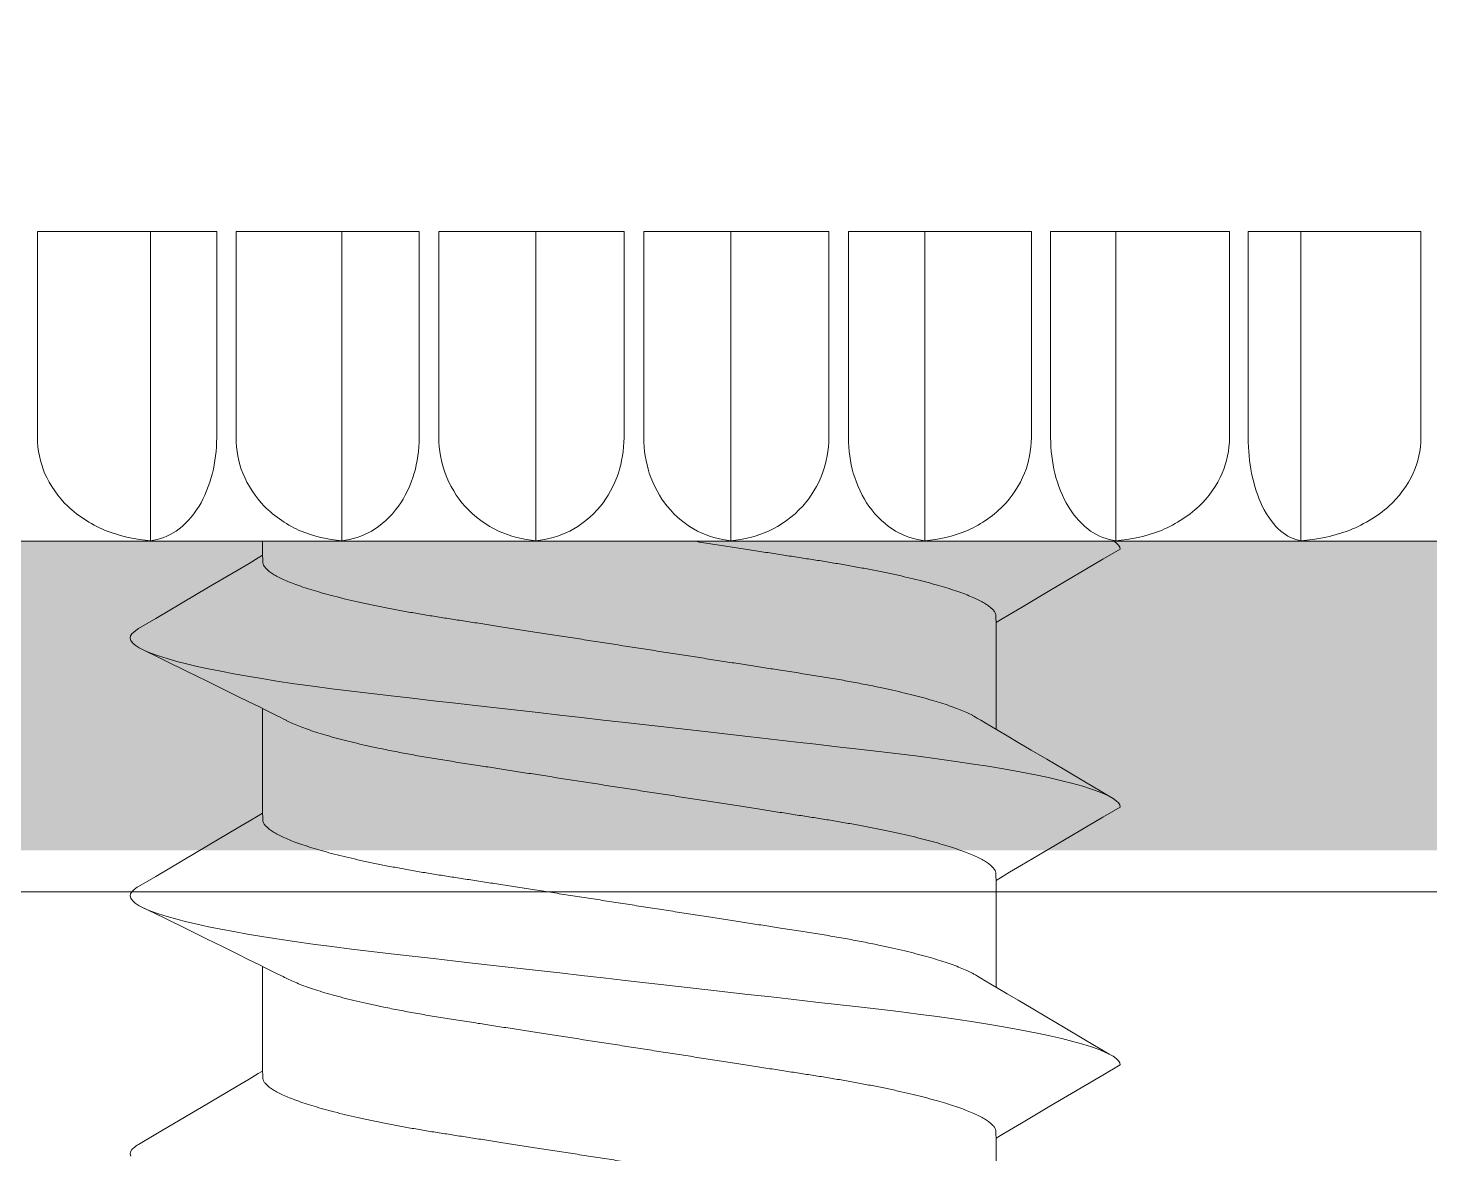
# Model space of a CAD drawing. Header units: millimetres. Extents: x 3069 to 3669, y 1489 to 1908.
# Drawn here: x 3594.97 to 3601.77, y 1535.87 to 1541.33 of the extents above; entities that cross this region are included whole.
import ezdxf

# ---------------------------------------------------------------- set-up
doc = ezdxf.new("R2010")
doc.units = ezdxf.units.MM
doc.set_wipeout_variables(frame=1)
for name, color, linetype, lineweight in [('Detalles-Accesorios', 1, 'Continuous', 13), ('Perfil-Detalles', 7, 'Continuous', 25), ('Sombreado-Muro', 30, 'Continuous', 18), ('Sombreado-Perfil dettalles', 7, 'Continuous', 0)]:
    doc.layers.add(name, color=color, linetype=linetype, lineweight=lineweight)

# ---------------------------------------------------------------- blocks, each defined once
blk = doc.blocks.new('*U41')
for p, q in [((-36.1748, 1.7982), (-36.6924, 1.7982)), ((-34.9248, 1.7982), (-35.4424, 1.7982)), ((-33.6748, 1.7982), (-34.1924, 1.7982)), ((-32.4248, 1.7982), (-32.9424, 1.7982)), ((-31.1748, 1.7982), (-31.6924, 1.7982)), ((-35.3421, -1.7579), (-35.849, -1.7579)), ((-34.0921, -1.7579), (-34.599, -1.7579)), ((-32.8421, -1.7579), (-33.349, -1.7579)), ((-31.5921, -1.7579), (-32.099, -1.7579)), ((-30.3421, -1.7579), (-30.849, -1.7579))]:
    blk.add_line(p, q)
at = {"flags": 128}
for points in [[(-36.2045, -2.3591), (-36.2084, -2.3661), (-36.2193, -2.3811), (-36.2298, -2.3917), (-36.2401, -2.398), (-36.25, -2.4001), (-36.2613, -2.3974)], [(-35.8194, 2.3999), (-35.8685, 2.3163), (-36.0197, 2.0599), (-36.1013, 1.9219), (-36.1356, 1.8641), (-36.162, 1.8198), (-36.1748, 1.7982)], [(-34.9545, -2.3591), (-34.9584, -2.3661), (-34.9693, -2.3811), (-34.9798, -2.3917), (-34.9901, -2.398), (-35, -2.4001), (-35.0113, -2.3974), (-35.0231, -2.3892), (-35.0353, -2.3754), (-35.0478, -2.3558), (-35.0606, -2.3303), (-35.0734, -2.2996), (-35.0865, -2.2632), (-35.0998, -2.2212), (-35.1132, -2.1736), (-35.1252, -2.1265), (-35.1373, -2.0753), (-35.1494, -2.02), (-35.1614, -1.9608), (-35.1734, -1.8979), (-35.1852, -1.8316), (-35.1969, -1.762), (-35.2085, -1.6894), (-35.2214, -1.6032), (-35.234, -1.5138), (-35.2462, -1.4217), (-35.2581, -1.3272), (-35.2696, -1.2307), (-35.2806, -1.1339), (-35.2921, -1.0336), (-35.3039, -0.93), (-35.316, -0.8232), (-35.3271, -0.7254), (-35.3385, -0.6257), (-35.35, -0.5242), (-35.3618, -0.4212), (-35.3736, -0.317), (-35.3856, -0.2119), (-35.3976, -0.1061), (-35.4097, -0.0001), (-35.4212, 0.1007), (-35.4326, 0.2013), (-35.444, 0.3012), (-35.4553, 0.4005), (-35.4664, 0.4986), (-35.4775, 0.5955), (-35.4902, 0.7077), (-35.5027, 0.8174), (-35.5149, 0.9244), (-35.5267, 1.0282), (-35.5384, 1.1307), (-35.5496, 1.2296), (-35.5611, 1.3263), (-35.5731, 1.421), (-35.5853, 1.5133), (-35.598, 1.6029), (-35.6109, 1.6892), (-35.6219, 1.7583), (-35.633, 1.8247), (-35.6442, 1.8881), (-35.6556, 1.9485), (-35.667, 2.0055), (-35.6785, 2.0591), (-35.692, 2.1176), (-35.7055, 2.1709), (-35.7189, 2.2187), (-35.7322, 2.261), (-35.7439, 2.2941), (-35.7554, 2.3226), (-35.7667, 2.3466), (-35.7778, 2.366), (-35.7886, 2.381), (-35.7992, 2.3916), (-35.8094, 2.3979), (-35.8194, 2.3999), (-35.8194, 2.3999)], [(-34.5694, 2.3999), (-34.6185, 2.3163), (-34.7697, 2.0599), (-34.8513, 1.9219), (-34.8856, 1.8641), (-34.912, 1.8198), (-34.9248, 1.7982)], [(-33.7045, -2.3591), (-33.7084, -2.3661), (-33.7193, -2.3811), (-33.7298, -2.3917), (-33.7401, -2.398), (-33.75, -2.4001), (-33.7613, -2.3974), (-33.7731, -2.3892), (-33.7853, -2.3754), (-33.7978, -2.3558), (-33.8106, -2.3303), (-33.8234, -2.2996), (-33.8365, -2.2632), (-33.8498, -2.2212), (-33.8632, -2.1736), (-33.8752, -2.1265), (-33.8873, -2.0753), (-33.8994, -2.02), (-33.9114, -1.9608), (-33.9234, -1.8979), (-33.9352, -1.8316), (-33.9469, -1.762), (-33.9585, -1.6894), (-33.9714, -1.6032), (-33.984, -1.5138), (-33.9962, -1.4217), (-34.0081, -1.3272), (-34.0196, -1.2307), (-34.0306, -1.1339), (-34.0421, -1.0336), (-34.0539, -0.93), (-34.066, -0.8232), (-34.0771, -0.7254), (-34.0885, -0.6257), (-34.1, -0.5242), (-34.1118, -0.4212), (-34.1236, -0.317), (-34.1356, -0.2119), (-34.1476, -0.1061), (-34.1597, -0.0001), (-34.1712, 0.1007), (-34.1826, 0.2013), (-34.194, 0.3012), (-34.2053, 0.4005), (-34.2164, 0.4986), (-34.2275, 0.5955), (-34.2402, 0.7077), (-34.2527, 0.8174), (-34.2649, 0.9244), (-34.2767, 1.0282), (-34.2884, 1.1307), (-34.2996, 1.2296), (-34.3111, 1.3263), (-34.3231, 1.421), (-34.3353, 1.5133), (-34.348, 1.6029), (-34.3609, 1.6892), (-34.3719, 1.7583), (-34.383, 1.8247), (-34.3942, 1.8881), (-34.4056, 1.9485), (-34.417, 2.0055), (-34.4285, 2.0591), (-34.442, 2.1176), (-34.4555, 2.1709), (-34.4689, 2.2187), (-34.4822, 2.261), (-34.4939, 2.2941), (-34.5054, 2.3226), (-34.5167, 2.3466), (-34.5278, 2.366), (-34.5386, 2.381), (-34.5492, 2.3916), (-34.5594, 2.3979), (-34.5694, 2.3999), (-34.5694, 2.3999)], [(-33.3194, 2.3999), (-33.3685, 2.3163), (-33.5197, 2.0599), (-33.6013, 1.9219), (-33.6356, 1.8641), (-33.662, 1.8198), (-33.6748, 1.7982)], [(-32.4545, -2.3591), (-32.4584, -2.3661), (-32.4693, -2.3811), (-32.4798, -2.3917), (-32.4901, -2.398), (-32.5, -2.4001), (-32.5113, -2.3974), (-32.5231, -2.3892), (-32.5353, -2.3754), (-32.5478, -2.3558), (-32.5606, -2.3303), (-32.5734, -2.2996), (-32.5865, -2.2632), (-32.5998, -2.2212), (-32.6132, -2.1736), (-32.6252, -2.1265), (-32.6373, -2.0753), (-32.6494, -2.02), (-32.6614, -1.9608), (-32.6734, -1.8979), (-32.6852, -1.8316), (-32.6969, -1.762), (-32.7085, -1.6894), (-32.7214, -1.6032), (-32.734, -1.5138), (-32.7462, -1.4217), (-32.7581, -1.3272), (-32.7696, -1.2307), (-32.7806, -1.1339), (-32.7921, -1.0336), (-32.8039, -0.93), (-32.816, -0.8232), (-32.8271, -0.7254), (-32.8385, -0.6257), (-32.85, -0.5242), (-32.8618, -0.4212), (-32.8736, -0.317), (-32.8856, -0.2119), (-32.8976, -0.1061), (-32.9097, -0.0001), (-32.9212, 0.1007), (-32.9326, 0.2013), (-32.944, 0.3012), (-32.9553, 0.4005), (-32.9664, 0.4986), (-32.9775, 0.5955), (-32.9902, 0.7077), (-33.0027, 0.8174), (-33.0149, 0.9244), (-33.0267, 1.0282), (-33.0384, 1.1307), (-33.0496, 1.2296), (-33.0611, 1.3263), (-33.0731, 1.421), (-33.0853, 1.5133), (-33.098, 1.6029), (-33.1109, 1.6892), (-33.1219, 1.7583), (-33.133, 1.8247), (-33.1442, 1.8881), (-33.1556, 1.9485), (-33.167, 2.0055), (-33.1785, 2.0591), (-33.192, 2.1176), (-33.2055, 2.1709), (-33.2189, 2.2187), (-33.2322, 2.261), (-33.2439, 2.2941), (-33.2554, 2.3226), (-33.2667, 2.3466), (-33.2778, 2.366), (-33.2886, 2.381), (-33.2992, 2.3916), (-33.3094, 2.3979), (-33.3194, 2.3999), (-33.3194, 2.3999)], [(-32.0694, 2.3999), (-32.1185, 2.3163), (-32.2697, 2.0599), (-32.3513, 1.9219), (-32.3856, 1.8641), (-32.412, 1.8198), (-32.4248, 1.7982)], [(-31.2045, -2.3591), (-31.2084, -2.3661), (-31.2193, -2.3811), (-31.2298, -2.3917), (-31.2401, -2.398), (-31.25, -2.4001), (-31.2613, -2.3974), (-31.2731, -2.3892), (-31.2853, -2.3754), (-31.2978, -2.3558), (-31.3106, -2.3303), (-31.3234, -2.2996), (-31.3365, -2.2632), (-31.3498, -2.2212), (-31.3632, -2.1736), (-31.3752, -2.1265), (-31.3873, -2.0753), (-31.3994, -2.02), (-31.4114, -1.9608), (-31.4234, -1.8979), (-31.4352, -1.8316), (-31.4469, -1.762), (-31.4585, -1.6894), (-31.4714, -1.6032), (-31.484, -1.5138), (-31.4962, -1.4217), (-31.5081, -1.3272), (-31.5196, -1.2307), (-31.5306, -1.1339), (-31.5421, -1.0336), (-31.5539, -0.93), (-31.566, -0.8232), (-31.5771, -0.7254), (-31.5885, -0.6257), (-31.6, -0.5242), (-31.6118, -0.4212), (-31.6236, -0.317), (-31.6356, -0.2119), (-31.6476, -0.1061), (-31.6597, -0.0001), (-31.6712, 0.1007), (-31.6826, 0.2013), (-31.694, 0.3012), (-31.7053, 0.4005), (-31.7164, 0.4986), (-31.7275, 0.5955), (-31.7402, 0.7077), (-31.7527, 0.8174), (-31.7649, 0.9244), (-31.7767, 1.0282), (-31.7884, 1.1307), (-31.7996, 1.2296), (-31.8111, 1.3263), (-31.8231, 1.421), (-31.8353, 1.5133), (-31.848, 1.6029), (-31.8609, 1.6892), (-31.8719, 1.7583), (-31.883, 1.8247), (-31.8942, 1.8881), (-31.9056, 1.9485), (-31.917, 2.0055), (-31.9285, 2.0591), (-31.942, 2.1176), (-31.9555, 2.1709), (-31.9689, 2.2187), (-31.9822, 2.261), (-31.9939, 2.2941), (-32.0054, 2.3226), (-32.0167, 2.3466), (-32.0278, 2.366), (-32.0386, 2.381), (-32.0492, 2.3916), (-32.0594, 2.3979), (-32.0694, 2.3999), (-32.0694, 2.3999)], [(-30.8194, 2.3999), (-30.8685, 2.3163), (-31.0197, 2.0599), (-31.1013, 1.9219), (-31.1356, 1.8641), (-31.162, 1.8198), (-31.1748, 1.7982)], [(-30.7886, 2.381), (-30.7992, 2.3916), (-30.8094, 2.3979), (-30.8194, 2.3999), (-30.8194, 2.3999)], [(-36.2045, -2.3597), (-36.1553, -2.276), (-36.0042, -2.0196), (-35.9225, -1.8816), (-35.8882, -1.8238), (-35.8619, -1.7795), (-35.849, -1.7579)], [(-34.9545, -2.3597), (-34.9053, -2.276), (-34.7542, -2.0196), (-34.6725, -1.8816), (-34.6382, -1.8238), (-34.6119, -1.7795), (-34.599, -1.7579)], [(-33.7045, -2.3597), (-33.6553, -2.276), (-33.5042, -2.0196), (-33.4225, -1.8816), (-33.3882, -1.8238), (-33.3619, -1.7795), (-33.349, -1.7579)], [(-32.4545, -2.3597), (-32.4053, -2.276), (-32.2542, -2.0196), (-32.1725, -1.8816), (-32.1382, -1.8238), (-32.1119, -1.7795), (-32.099, -1.7579)], [(-31.2045, -2.3597), (-31.1553, -2.276), (-31.0042, -2.0196), (-30.9225, -1.8816), (-30.8882, -1.8238), (-30.8619, -1.7795), (-30.849, -1.7579)]]:
    blk.add_lwpolyline(points, dxfattribs=at)
for points, knots in [([(-35.849, -1.7579), (-35.883, -1.7575), (-35.8906, -1.7568), (-35.9024, -1.7506), (-35.9145, -1.7405), (-35.927, -1.7261), (-35.9398, -1.7076), (-35.9527, -1.685), (-35.9658, -1.6583), (-35.9791, -1.6275), (-35.9925, -1.5924), (-36.0062, -1.5531), (-36.02, -1.5094), (-36.0338, -1.462), (-36.0475, -1.4109), (-36.0611, -1.3563), (-36.0745, -1.2986), (-36.0877, -1.2381), (-36.1006, -1.1749), (-36.1132, -1.1095), (-36.1255, -1.042), (-36.1374, -0.9728), (-36.1488, -0.9024), (-36.1599, -0.8306), (-36.1713, -0.7571), (-36.1831, -0.6812), (-36.1954, -0.6024), (-36.208, -0.521), (-36.221, -0.4372), (-36.2343, -0.3517), (-36.2478, -0.265), (-36.2614, -0.1772), (-36.2752, -0.0888), (-36.2889, -0.0001), (-36.3027, 0.0885), (-36.3164, 0.1767), (-36.33, 0.2643), (-36.3435, 0.3509), (-36.3566, 0.4356), (-36.3695, 0.5183), (-36.382, 0.5987), (-36.3942, 0.677), (-36.4067, 0.7578), (-36.4196, 0.8406), (-36.4327, 0.9251), (-36.4463, 1.0072), (-36.4605, 1.087), (-36.4751, 1.1641), (-36.4894, 1.2345), (-36.5034, 1.2984), (-36.5167, 1.356), (-36.5303, 1.4104), (-36.544, 1.4614), (-36.5577, 1.5085), (-36.5713, 1.5516), (-36.5848, 1.5906), (-36.5982, 1.6257), (-36.6115, 1.6568), (-36.6238, 1.6823), (-36.6315, 1.6955), (-37.0167, 2.3466)], [0, 0, 0, 0, 0.01636, 0.032918, 0.049658, 0.066561, 0.083609, 0.100475, 0.117442, 0.13449, 0.151597, 0.169092, 0.186604, 0.204108, 0.221583, 0.239003, 0.256348, 0.273594, 0.290684, 0.307635, 0.324428, 0.341045, 0.357469, 0.373492, 0.38969, 0.406068, 0.422611, 0.439643, 0.456808, 0.474087, 0.491457, 0.508896, 0.526382, 0.543891, 0.561362, 0.578809, 0.596211, 0.613544, 0.630785, 0.64761, 0.664307, 0.680858, 0.697246, 0.716518, 0.735597, 0.754893, 0.774442, 0.794216, 0.814183, 0.831392, 0.848699, 0.866081, 0.883517, 0.900983, 0.918144, 0.935291, 0.952401, 0.969452, 0.986769, 1, 1, 1, 1]), ([(-34.599, -1.7579), (-34.633, -1.7575), (-34.6406, -1.7568), (-34.6524, -1.7506), (-34.6645, -1.7405), (-34.677, -1.7261), (-34.6898, -1.7076), (-34.7027, -1.685), (-34.7158, -1.6583), (-34.7291, -1.6275), (-34.7425, -1.5924), (-34.7562, -1.5531), (-34.77, -1.5094), (-34.7838, -1.462), (-34.7975, -1.4109), (-34.8111, -1.3563), (-34.8245, -1.2986), (-34.8377, -1.2381), (-34.8506, -1.1749), (-34.8632, -1.1095), (-34.8755, -1.042), (-34.8874, -0.9728), (-34.8988, -0.9024), (-34.9099, -0.8306), (-34.9213, -0.7571), (-34.9331, -0.6812), (-34.9454, -0.6024), (-34.958, -0.521), (-34.971, -0.4372), (-34.9843, -0.3517), (-34.9978, -0.265), (-35.0114, -0.1772), (-35.0252, -0.0888), (-35.0389, -0.0001), (-35.0527, 0.0885), (-35.0664, 0.1767), (-35.08, 0.2643), (-35.0935, 0.3509), (-35.1066, 0.4356), (-35.1195, 0.5183), (-35.132, 0.5987), (-35.1442, 0.677), (-35.1567, 0.7578), (-35.1696, 0.8406), (-35.1827, 0.9251), (-35.1963, 1.0072), (-35.2105, 1.087), (-35.2251, 1.1641), (-35.2394, 1.2345), (-35.2534, 1.2984), (-35.2667, 1.356), (-35.2803, 1.4104), (-35.294, 1.4614), (-35.3077, 1.5085), (-35.3213, 1.5516), (-35.3348, 1.5906), (-35.3482, 1.6257), (-35.3615, 1.6568), (-35.3738, 1.6823), (-35.3815, 1.6955), (-35.7667, 2.3466)], [0, 0, 0, 0, 0.01636, 0.032918, 0.049658, 0.066561, 0.083609, 0.100475, 0.117442, 0.13449, 0.151597, 0.169092, 0.186604, 0.204108, 0.221583, 0.239003, 0.256348, 0.273594, 0.290684, 0.307635, 0.324428, 0.341045, 0.357469, 0.373492, 0.38969, 0.406068, 0.422611, 0.439643, 0.456808, 0.474087, 0.491457, 0.508896, 0.526382, 0.543891, 0.561362, 0.578809, 0.596211, 0.613544, 0.630785, 0.64761, 0.664307, 0.680858, 0.697246, 0.716518, 0.735597, 0.754893, 0.774442, 0.794216, 0.814183, 0.831392, 0.848699, 0.866081, 0.883517, 0.900983, 0.918144, 0.935291, 0.952401, 0.969452, 0.986769, 1, 1, 1, 1]), ([(-33.349, -1.7579), (-33.383, -1.7575), (-33.3906, -1.7568), (-33.4024, -1.7506), (-33.4145, -1.7405), (-33.427, -1.7261), (-33.4398, -1.7076), (-33.4527, -1.685), (-33.4658, -1.6583), (-33.4791, -1.6275), (-33.4925, -1.5924), (-33.5062, -1.5531), (-33.52, -1.5094), (-33.5338, -1.462), (-33.5475, -1.4109), (-33.5611, -1.3563), (-33.5745, -1.2986), (-33.5877, -1.2381), (-33.6006, -1.1749), (-33.6132, -1.1095), (-33.6255, -1.042), (-33.6374, -0.9728), (-33.6488, -0.9024), (-33.6599, -0.8306), (-33.6713, -0.7571), (-33.6831, -0.6812), (-33.6954, -0.6024), (-33.708, -0.521), (-33.721, -0.4372), (-33.7343, -0.3517), (-33.7478, -0.265), (-33.7614, -0.1772), (-33.7752, -0.0888), (-33.7889, -0.0001), (-33.8027, 0.0885), (-33.8164, 0.1767), (-33.83, 0.2643), (-33.8435, 0.3509), (-33.8566, 0.4356), (-33.8695, 0.5183), (-33.882, 0.5987), (-33.8942, 0.677), (-33.9067, 0.7578), (-33.9196, 0.8406), (-33.9327, 0.9251), (-33.9463, 1.0072), (-33.9605, 1.087), (-33.9751, 1.1641), (-33.9894, 1.2345), (-34.0034, 1.2984), (-34.0167, 1.356), (-34.0303, 1.4104), (-34.044, 1.4614), (-34.0577, 1.5085), (-34.0713, 1.5516), (-34.0848, 1.5906), (-34.0982, 1.6257), (-34.1115, 1.6568), (-34.1238, 1.6823), (-34.1315, 1.6955), (-34.5167, 2.3466)], [0, 0, 0, 0, 0.01636, 0.032918, 0.049658, 0.066561, 0.083609, 0.100475, 0.117442, 0.13449, 0.151597, 0.169092, 0.186604, 0.204108, 0.221583, 0.239003, 0.256348, 0.273594, 0.290684, 0.307635, 0.324428, 0.341045, 0.357469, 0.373492, 0.38969, 0.406068, 0.422611, 0.439643, 0.456808, 0.474087, 0.491457, 0.508896, 0.526382, 0.543891, 0.561362, 0.578809, 0.596211, 0.613544, 0.630785, 0.64761, 0.664307, 0.680858, 0.697246, 0.716518, 0.735597, 0.754893, 0.774442, 0.794216, 0.814183, 0.831392, 0.848699, 0.866081, 0.883517, 0.900983, 0.918144, 0.935291, 0.952401, 0.969452, 0.986769, 1, 1, 1, 1]), ([(-32.099, -1.7579), (-32.133, -1.7575), (-32.1406, -1.7568), (-32.1524, -1.7506), (-32.1645, -1.7405), (-32.177, -1.7261), (-32.1898, -1.7076), (-32.2027, -1.685), (-32.2158, -1.6583), (-32.2291, -1.6275), (-32.2425, -1.5924), (-32.2562, -1.5531), (-32.27, -1.5094), (-32.2838, -1.462), (-32.2975, -1.4109), (-32.3111, -1.3563), (-32.3245, -1.2986), (-32.3377, -1.2381), (-32.3506, -1.1749), (-32.3632, -1.1095), (-32.3755, -1.042), (-32.3874, -0.9728), (-32.3988, -0.9024), (-32.4099, -0.8306), (-32.4213, -0.7571), (-32.4331, -0.6812), (-32.4454, -0.6024), (-32.458, -0.521), (-32.471, -0.4372), (-32.4843, -0.3517), (-32.4978, -0.265), (-32.5114, -0.1772), (-32.5252, -0.0888), (-32.5389, -0.0001), (-32.5527, 0.0885), (-32.5664, 0.1767), (-32.58, 0.2643), (-32.5935, 0.3509), (-32.6066, 0.4356), (-32.6195, 0.5183), (-32.632, 0.5987), (-32.6442, 0.677), (-32.6567, 0.7578), (-32.6696, 0.8406), (-32.6827, 0.9251), (-32.6963, 1.0072), (-32.7105, 1.087), (-32.7251, 1.1641), (-32.7394, 1.2345), (-32.7534, 1.2984), (-32.7667, 1.356), (-32.7803, 1.4104), (-32.794, 1.4614), (-32.8077, 1.5085), (-32.8213, 1.5516), (-32.8348, 1.5906), (-32.8482, 1.6257), (-32.8615, 1.6568), (-32.8738, 1.6823), (-32.8815, 1.6955), (-33.2667, 2.3466)], [0, 0, 0, 0, 0.01636, 0.032918, 0.049658, 0.066561, 0.083609, 0.100475, 0.117442, 0.13449, 0.151597, 0.169092, 0.186604, 0.204108, 0.221583, 0.239003, 0.256348, 0.273594, 0.290684, 0.307635, 0.324428, 0.341045, 0.357469, 0.373492, 0.38969, 0.406068, 0.422611, 0.439643, 0.456808, 0.474087, 0.491457, 0.508896, 0.526382, 0.543891, 0.561362, 0.578809, 0.596211, 0.613544, 0.630785, 0.64761, 0.664307, 0.680858, 0.697246, 0.716518, 0.735597, 0.754893, 0.774442, 0.794216, 0.814183, 0.831392, 0.848699, 0.866081, 0.883517, 0.900983, 0.918144, 0.935291, 0.952401, 0.969452, 0.986769, 1, 1, 1, 1]), ([(-30.849, -1.7579), (-30.883, -1.7575), (-30.8906, -1.7568), (-30.9024, -1.7506), (-30.9145, -1.7405), (-30.927, -1.7261), (-30.9398, -1.7076), (-30.9527, -1.685), (-30.9658, -1.6583), (-30.9791, -1.6275), (-30.9925, -1.5924), (-31.0062, -1.5531), (-31.02, -1.5094), (-31.0338, -1.462), (-31.0475, -1.4109), (-31.0611, -1.3563), (-31.0745, -1.2986), (-31.0877, -1.2381), (-31.1006, -1.1749), (-31.1132, -1.1095), (-31.1255, -1.042), (-31.1374, -0.9728), (-31.1488, -0.9024), (-31.1599, -0.8306), (-31.1713, -0.7571), (-31.1831, -0.6812), (-31.1954, -0.6024), (-31.208, -0.521), (-31.221, -0.4372), (-31.2343, -0.3517), (-31.2478, -0.265), (-31.2614, -0.1772), (-31.2752, -0.0888), (-31.2889, -0.0001), (-31.3027, 0.0885), (-31.3164, 0.1767), (-31.33, 0.2643), (-31.3435, 0.3509), (-31.3566, 0.4356), (-31.3695, 0.5183), (-31.382, 0.5987), (-31.3942, 0.677), (-31.4067, 0.7578), (-31.4196, 0.8406), (-31.4327, 0.9251), (-31.4463, 1.0072), (-31.4605, 1.087), (-31.4751, 1.1641), (-31.4894, 1.2345), (-31.5034, 1.2984), (-31.5167, 1.356), (-31.5303, 1.4104), (-31.544, 1.4614), (-31.5577, 1.5085), (-31.5713, 1.5516), (-31.5848, 1.5906), (-31.5982, 1.6257), (-31.6115, 1.6568), (-31.6238, 1.6823), (-31.6315, 1.6955), (-32.0167, 2.3466)], [0, 0, 0, 0, 0.01636, 0.032918, 0.049658, 0.066561, 0.083609, 0.100475, 0.117442, 0.13449, 0.151597, 0.169092, 0.186604, 0.204108, 0.221583, 0.239003, 0.256348, 0.273594, 0.290684, 0.307635, 0.324428, 0.341045, 0.357469, 0.373492, 0.38969, 0.406068, 0.422611, 0.439643, 0.456808, 0.474087, 0.491457, 0.508896, 0.526382, 0.543891, 0.561362, 0.578809, 0.596211, 0.613544, 0.630785, 0.64761, 0.664307, 0.680858, 0.697246, 0.716518, 0.735597, 0.754893, 0.774442, 0.794216, 0.814183, 0.831392, 0.848699, 0.866081, 0.883517, 0.900983, 0.918144, 0.935291, 0.952401, 0.969452, 0.986769, 1, 1, 1, 1]), ([(-36.1748, 1.7982), (-36.1408, 1.7978), (-36.1333, 1.7971), (-36.1215, 1.7908), (-36.1093, 1.7808), (-36.0968, 1.7664), (-36.0841, 1.7479), (-36.0712, 1.7252), (-36.0581, 1.6986), (-36.0448, 1.6678), (-36.0313, 1.6327), (-36.0176, 1.5933), (-36.0039, 1.5497), (-35.9901, 1.5022), (-35.9764, 1.4511), (-35.9628, 1.3966), (-35.9493, 1.3389), (-35.9361, 1.2783), (-35.9232, 1.2152), (-35.9106, 1.1497), (-35.8984, 1.0823), (-35.8865, 1.013), (-35.875, 0.9427), (-35.864, 0.8709), (-35.8525, 0.7974), (-35.8407, 0.7214), (-35.8285, 0.6427), (-35.8158, 0.5613), (-35.8028, 0.4775), (-35.7896, 0.392), (-35.7761, 0.3053), (-35.7624, 0.2175), (-35.7487, 0.1291), (-35.7349, 0.0404), (-35.7211, -0.0482), (-35.7074, -0.1365), (-35.6938, -0.224), (-35.6804, -0.3106), (-35.6672, -0.3954), (-35.6544, -0.478), (-35.6419, -0.5584), (-35.6297, -0.6368), (-35.6172, -0.7176), (-35.6043, -0.8003), (-35.5912, -0.8848), (-35.5775, -0.9669), (-35.5634, -1.0467), (-35.5487, -1.1238), (-35.5344, -1.1943), (-35.5205, -1.2581), (-35.5071, -1.3157), (-35.4935, -1.3701), (-35.4799, -1.4211), (-35.4662, -1.4683), (-35.4526, -1.5114), (-35.4391, -1.5504), (-35.4257, -1.5854), (-35.4123, -1.6165), (-35.4001, -1.642), (-35.3923, -1.6552), (-35.0478, -2.3558)], [0, 0, 0, 0, 0.01636, 0.032918, 0.049658, 0.066561, 0.083609, 0.100475, 0.117442, 0.13449, 0.151597, 0.169092, 0.186604, 0.204109, 0.221583, 0.239003, 0.256348, 0.273594, 0.290684, 0.307635, 0.324428, 0.341045, 0.357469, 0.373492, 0.38969, 0.406068, 0.422611, 0.439643, 0.456809, 0.474087, 0.491457, 0.508896, 0.526382, 0.543891, 0.561362, 0.57881, 0.596211, 0.613544, 0.630786, 0.647611, 0.664308, 0.680859, 0.697246, 0.716518, 0.735597, 0.754894, 0.774443, 0.794216, 0.814184, 0.831393, 0.848699, 0.866081, 0.883517, 0.900983, 0.918145, 0.935291, 0.952401, 0.969453, 0.98677, 1, 1, 1, 1]), ([(-34.9248, 1.7982), (-34.8908, 1.7978), (-34.8833, 1.7971), (-34.8715, 1.7908), (-34.8593, 1.7808), (-34.8468, 1.7664), (-34.8341, 1.7479), (-34.8212, 1.7252), (-34.8081, 1.6986), (-34.7948, 1.6678), (-34.7813, 1.6327), (-34.7676, 1.5933), (-34.7539, 1.5497), (-34.7401, 1.5022), (-34.7264, 1.4511), (-34.7128, 1.3966), (-34.6993, 1.3389), (-34.6861, 1.2783), (-34.6732, 1.2152), (-34.6606, 1.1497), (-34.6484, 1.0823), (-34.6365, 1.013), (-34.625, 0.9427), (-34.614, 0.8709), (-34.6025, 0.7974), (-34.5907, 0.7214), (-34.5785, 0.6427), (-34.5658, 0.5613), (-34.5528, 0.4775), (-34.5396, 0.392), (-34.5261, 0.3053), (-34.5124, 0.2175), (-34.4987, 0.1291), (-34.4849, 0.0404), (-34.4711, -0.0482), (-34.4574, -0.1365), (-34.4438, -0.224), (-34.4304, -0.3106), (-34.4172, -0.3954), (-34.4044, -0.478), (-34.3919, -0.5584), (-34.3797, -0.6368), (-34.3672, -0.7176), (-34.3543, -0.8003), (-34.3412, -0.8848), (-34.3275, -0.9669), (-34.3134, -1.0467), (-34.2987, -1.1238), (-34.2844, -1.1943), (-34.2705, -1.2581), (-34.2571, -1.3157), (-34.2435, -1.3701), (-34.2299, -1.4211), (-34.2162, -1.4683), (-34.2026, -1.5114), (-34.1891, -1.5504), (-34.1757, -1.5854), (-34.1623, -1.6165), (-34.1501, -1.642), (-34.1423, -1.6552), (-33.7978, -2.3558)], [0, 0, 0, 0, 0.01636, 0.032918, 0.049658, 0.066561, 0.083609, 0.100475, 0.117442, 0.13449, 0.151597, 0.169092, 0.186604, 0.204109, 0.221583, 0.239003, 0.256348, 0.273594, 0.290684, 0.307635, 0.324428, 0.341045, 0.357469, 0.373492, 0.38969, 0.406068, 0.422611, 0.439643, 0.456809, 0.474087, 0.491457, 0.508896, 0.526382, 0.543891, 0.561362, 0.57881, 0.596211, 0.613544, 0.630786, 0.647611, 0.664308, 0.680859, 0.697246, 0.716518, 0.735597, 0.754894, 0.774443, 0.794216, 0.814184, 0.831393, 0.848699, 0.866081, 0.883517, 0.900983, 0.918145, 0.935291, 0.952401, 0.969453, 0.98677, 1, 1, 1, 1]), ([(-33.6748, 1.7982), (-33.6408, 1.7978), (-33.6333, 1.7971), (-33.6215, 1.7908), (-33.6093, 1.7808), (-33.5968, 1.7664), (-33.5841, 1.7479), (-33.5712, 1.7252), (-33.5581, 1.6986), (-33.5448, 1.6678), (-33.5313, 1.6327), (-33.5176, 1.5933), (-33.5039, 1.5497), (-33.4901, 1.5022), (-33.4764, 1.4511), (-33.4628, 1.3966), (-33.4493, 1.3389), (-33.4361, 1.2783), (-33.4232, 1.2152), (-33.4106, 1.1497), (-33.3984, 1.0823), (-33.3865, 1.013), (-33.375, 0.9427), (-33.364, 0.8709), (-33.3525, 0.7974), (-33.3407, 0.7214), (-33.3285, 0.6427), (-33.3158, 0.5613), (-33.3028, 0.4775), (-33.2896, 0.392), (-33.2761, 0.3053), (-33.2624, 0.2175), (-33.2487, 0.1291), (-33.2349, 0.0404), (-33.2211, -0.0482), (-33.2074, -0.1365), (-33.1938, -0.224), (-33.1804, -0.3106), (-33.1672, -0.3954), (-33.1544, -0.478), (-33.1419, -0.5584), (-33.1297, -0.6368), (-33.1172, -0.7176), (-33.1043, -0.8003), (-33.0912, -0.8848), (-33.0775, -0.9669), (-33.0634, -1.0467), (-33.0487, -1.1238), (-33.0344, -1.1943), (-33.0205, -1.2581), (-33.0071, -1.3157), (-32.9935, -1.3701), (-32.9799, -1.4211), (-32.9662, -1.4683), (-32.9526, -1.5114), (-32.9391, -1.5504), (-32.9257, -1.5854), (-32.9123, -1.6165), (-32.9001, -1.642), (-32.8923, -1.6552), (-32.5478, -2.3558)], [0, 0, 0, 0, 0.01636, 0.032918, 0.049658, 0.066561, 0.083609, 0.100475, 0.117442, 0.13449, 0.151597, 0.169092, 0.186604, 0.204109, 0.221583, 0.239003, 0.256348, 0.273594, 0.290684, 0.307635, 0.324428, 0.341045, 0.357469, 0.373492, 0.38969, 0.406068, 0.422611, 0.439643, 0.456809, 0.474087, 0.491457, 0.508896, 0.526382, 0.543891, 0.561362, 0.57881, 0.596211, 0.613544, 0.630786, 0.647611, 0.664308, 0.680859, 0.697246, 0.716518, 0.735597, 0.754894, 0.774443, 0.794216, 0.814184, 0.831393, 0.848699, 0.866081, 0.883517, 0.900983, 0.918145, 0.935291, 0.952401, 0.969453, 0.98677, 1, 1, 1, 1]), ([(-32.4248, 1.7982), (-32.3908, 1.7978), (-32.3833, 1.7971), (-32.3715, 1.7908), (-32.3593, 1.7808), (-32.3468, 1.7664), (-32.3341, 1.7479), (-32.3212, 1.7252), (-32.3081, 1.6986), (-32.2948, 1.6678), (-32.2813, 1.6327), (-32.2676, 1.5933), (-32.2539, 1.5497), (-32.2401, 1.5022), (-32.2264, 1.4511), (-32.2128, 1.3966), (-32.1993, 1.3389), (-32.1861, 1.2783), (-32.1732, 1.2152), (-32.1606, 1.1497), (-32.1484, 1.0823), (-32.1365, 1.013), (-32.125, 0.9427), (-32.114, 0.8709), (-32.1025, 0.7974), (-32.0907, 0.7214), (-32.0785, 0.6427), (-32.0658, 0.5613), (-32.0528, 0.4775), (-32.0396, 0.392), (-32.0261, 0.3053), (-32.0124, 0.2175), (-31.9987, 0.1291), (-31.9849, 0.0404), (-31.9711, -0.0482), (-31.9574, -0.1365), (-31.9438, -0.224), (-31.9304, -0.3106), (-31.9172, -0.3954), (-31.9044, -0.478), (-31.8919, -0.5584), (-31.8797, -0.6368), (-31.8672, -0.7176), (-31.8543, -0.8003), (-31.8412, -0.8848), (-31.8275, -0.9669), (-31.8134, -1.0467), (-31.7987, -1.1238), (-31.7844, -1.1943), (-31.7705, -1.2581), (-31.7571, -1.3157), (-31.7435, -1.3701), (-31.7299, -1.4211), (-31.7162, -1.4683), (-31.7026, -1.5114), (-31.6891, -1.5504), (-31.6757, -1.5854), (-31.6623, -1.6165), (-31.6501, -1.642), (-31.6423, -1.6552), (-31.2978, -2.3558)], [0, 0, 0, 0, 0.01636, 0.032918, 0.049658, 0.066561, 0.083609, 0.100475, 0.117442, 0.13449, 0.151597, 0.169092, 0.186604, 0.204109, 0.221583, 0.239003, 0.256348, 0.273594, 0.290684, 0.307635, 0.324428, 0.341045, 0.357469, 0.373492, 0.38969, 0.406068, 0.422611, 0.439643, 0.456809, 0.474087, 0.491457, 0.508896, 0.526382, 0.543891, 0.561362, 0.57881, 0.596211, 0.613544, 0.630786, 0.647611, 0.664308, 0.680859, 0.697246, 0.716518, 0.735597, 0.754894, 0.774443, 0.794216, 0.814184, 0.831393, 0.848699, 0.866081, 0.883517, 0.900983, 0.918145, 0.935291, 0.952401, 0.969453, 0.98677, 1, 1, 1, 1]), ([(-31.1748, 1.7982), (-31.1408, 1.7978), (-31.1333, 1.7971), (-31.1215, 1.7908), (-31.1093, 1.7808), (-31.0968, 1.7664), (-31.0841, 1.7479), (-31.0712, 1.7252), (-31.0581, 1.6986), (-31.0448, 1.6678), (-31.0313, 1.6327), (-31.0176, 1.5933), (-31.0039, 1.5497), (-30.9901, 1.5022), (-30.9764, 1.4511), (-30.9628, 1.3966), (-30.9493, 1.3389), (-30.9361, 1.2783), (-30.9232, 1.2152), (-30.9106, 1.1497), (-30.8984, 1.0823), (-30.8865, 1.013), (-30.875, 0.9427), (-30.864, 0.8709), (-30.8525, 0.7974), (-30.8407, 0.7214), (-30.8285, 0.6427), (-30.8158, 0.5613), (-30.8028, 0.4775), (-30.7896, 0.392), (-30.7761, 0.3053), (-30.7624, 0.2175), (-30.7487, 0.1291), (-30.7349, 0.0404), (-30.7211, -0.0482), (-30.7074, -0.1365), (-30.6938, -0.224), (-30.6804, -0.3106), (-30.6672, -0.3954), (-30.6544, -0.478), (-30.6419, -0.5584), (-30.6297, -0.6368), (-30.6172, -0.7176), (-30.6043, -0.8003), (-30.5912, -0.8848), (-30.5775, -0.9669), (-30.5634, -1.0467), (-30.5487, -1.1238), (-30.5344, -1.1943), (-30.5205, -1.2581), (-30.5071, -1.3157), (-30.4935, -1.3701), (-30.4799, -1.4211), (-30.4662, -1.4683), (-30.4526, -1.5114), (-30.4391, -1.5504), (-30.4257, -1.5854), (-30.4123, -1.6165), (-30.4001, -1.642), (-30.3923, -1.6552), (-30.0478, -2.3558)], [0, 0, 0, 0, 0.01636, 0.032918, 0.049658, 0.066561, 0.083609, 0.100475, 0.117442, 0.13449, 0.151597, 0.169092, 0.186604, 0.204109, 0.221583, 0.239003, 0.256348, 0.273594, 0.290684, 0.307635, 0.324428, 0.341045, 0.357469, 0.373492, 0.38969, 0.406068, 0.422611, 0.439643, 0.456809, 0.474087, 0.491457, 0.508896, 0.526382, 0.543891, 0.561362, 0.57881, 0.596211, 0.613544, 0.630786, 0.647611, 0.664308, 0.680859, 0.697246, 0.716518, 0.735597, 0.754894, 0.774443, 0.794216, 0.814184, 0.831393, 0.848699, 0.866081, 0.883517, 0.900983, 0.918145, 0.935291, 0.952401, 0.969453, 0.98677, 1, 1, 1, 1])]:
    blk.add_open_spline(points, degree=3, knots=knots)
blk = doc.blocks.new('*U48')
blk.add_wipeout([(-9.6984, -9.0254), (-9.5428, -9.3615), (-9.2, -9.4996), (-8.0301, -9.5), (-7.8475, -9.438), (-7.7404, -9.2777), (-6.9683, -6.4), (-5.1523, -6.4), (-4.9988, -6.1828), (-4.7733, -5.4), (-4.0217, -5.4), (-3.8183, -6.1017), (-3.6556, -6.4054), (-3, -6.4), (-3, -9.2), (-2.9121, -9.4121), (-2.7, -9.5), (-0.3, -9.5), (-0.0879, -9.4121), (0, -9.2), (0, -7.4729), (2.0607, -7.4729), (2.2546, -8.1968), (2.3747, -8.3665), (2.5762, -8.4174), (6.5, -8), (11.7, -8), (11.9121, -7.9121), (12, -7.7), (12, 7.7), (11.9121, 7.9121), (11.7, 8), (6.5, 8), (2.5762, 8.4174), (2.3747, 8.3665), (2.2546, 8.1968), (2.0607, 7.4729), (0, 7.4729), (0, 9.2), (-0.0879, 9.4121), (-0.3, 9.5), (-2.7, 9.5), (-2.9121, 9.4121), (-3, 9.2), (-3, 5.4), (-3.0233, 5.4), (-3.2268, 6.1017), (-3.3975, 6.4), (-5.3975, 6.4), (-5.5683, 6.1063), (-5.7717, 5.4), (-6.5233, 5.4), (-6.7268, 6.1017), (-6.8975, 6.4), (-6.9683, 6.4), (-7.7404, 9.2777), (-7.8475, 9.438), (-8.0301, 9.5), (-9.2, 9.5), (-9.5421, 9.3637), (-9.7, 9)])
for p, q in [((-9.7, -9), (-9.7, 9)), ((-9.2, 3.8588), (-8.2, 3.8588)), ((-8.2, 3.0212), (-8.2, 3.8588)), ((-9.6984, 3.2771), (-8.2, 3.2771)), ((-8.2, 3.0212), (-9.2, 3.0212)), ((-9.2, 2.9303), (-8.2, 2.9303)), ((-8.2, 2.0632), (-8.2, 2.9303)), ((-9.6984, 2.3785), (-8.2, 2.3785)), ((-8.2, 2.0632), (-9.2, 2.0632)), ((-9.2, 1.9696), (-8.2, 1.9696)), ((-8.2, 1.0826), (-8.2, 1.9696)), ((-9.6984, 1.4538), (-8.2, 1.4538)), ((-8.2, 1.0826), (-9.2, 1.0826)), ((-9.2, 0.9874), (-8.2, 0.9874)), ((-8.2, 0.0901), (-8.2, 0.9874)), ((-9.6984, 0.5132), (-8.2, 0.5132)), ((-8.2, 0.0901), (-9.2, 0.0901)), ((-9.2, -0.0056), (-8.2, -0.0056)), ((-8.2, -0.9033), (-8.2, -0.0056)), ((-9.6984, -0.433), (-8.2, -0.433)), ((-8.2, -0.9033), (-9.2, -0.9033)), ((-9.2, -0.9986), (-8.2, -0.9986)), ((-8.2, -1.8869), (-8.2, -0.9986)), ((-9.6984, -1.3745), (-8.2, -1.3745)), ((-8.2, -1.8869), (-9.2, -1.8869)), ((-9.2, -1.9807), (-8.2, -1.9807)), ((-8.2, -2.8498), (-8.2, -1.9807)), ((-9.6984, -2.3009), (-8.2, -2.3009)), ((-8.2, -2.8498), (-9.2, -2.8498))]:
    blk.add_line(p, q)
for points, knots in [([(-9.6984, 3.2771), (-9.6937, 3.3524), (-9.6768, 3.4337), (-9.6258, 3.5701), (-9.5814, 3.6475), (-9.4888, 3.7495), (-9.4288, 3.7955), (-9.3203, 3.8442), (-9.2556, 3.8588), (-9.2, 3.8588)], [-0.083494, -0.083494, -0.083494, -0.083494, -0.06013509, -0.06013509, -0.03624355, -0.03624355, -0.01667516, -0.01667516, 0, 0, 0, 0]), ([(-9.2, 3.0212), (-9.2556, 3.0212), (-9.3203, 3.0277), (-9.4288, 3.0491), (-9.4888, 3.0693), (-9.5814, 3.1142), (-9.6258, 3.1483), (-9.6768, 3.2083), (-9.6937, 3.244), (-9.6984, 3.2771)], [0, 0, 0, 0, 0.01667516, 0.01667516, 0.03624355, 0.03624355, 0.06013509, 0.06013509, 0.083494, 0.083494, 0.083494, 0.083494]), ([(-9.6984, 2.3785), (-9.6937, 2.4499), (-9.6768, 2.527), (-9.6258, 2.6564), (-9.5814, 2.7298), (-9.4888, 2.8266), (-9.4288, 2.8702), (-9.3203, 2.9164), (-9.2556, 2.9303), (-9.2, 2.9303)], [-0.083494, -0.083494, -0.083494, -0.083494, -0.06013509, -0.06013509, -0.03624355, -0.03624355, -0.01667516, -0.01667516, 0, 0, 0, 0]), ([(-9.2, 2.0632), (-9.2556, 2.0632), (-9.3203, 2.0711), (-9.4288, 2.0975), (-9.4888, 2.1225), (-9.5814, 2.1778), (-9.6258, 2.2198), (-9.6768, 2.2937), (-9.6937, 2.3377), (-9.6984, 2.3785)], [0, 0, 0, 0, 0.01667516, 0.01667516, 0.03624355, 0.03624355, 0.06013509, 0.06013509, 0.083494, 0.083494, 0.083494, 0.083494]), ([(-9.6984, 1.4538), (-9.6937, 1.5206), (-9.6768, 1.5926), (-9.6258, 1.7136), (-9.5814, 1.7822), (-9.4888, 1.8727), (-9.4288, 1.9135), (-9.3203, 1.9567), (-9.2556, 1.9696), (-9.2, 1.9696)], [-0.083494, -0.083494, -0.083494, -0.083494, -0.06013509, -0.06013509, -0.03624355, -0.03624355, -0.01667516, -0.01667516, 0, 0, 0, 0]), ([(-9.2, 1.0826), (-9.2556, 1.0826), (-9.3203, 1.0919), (-9.4288, 1.123), (-9.4888, 1.1524), (-9.5814, 1.2175), (-9.6258, 1.2669), (-9.6768, 1.354), (-9.6937, 1.4058), (-9.6984, 1.4538)], [0, 0, 0, 0, 0.01667516, 0.01667516, 0.03624355, 0.03624355, 0.06013509, 0.06013509, 0.083494, 0.083494, 0.083494, 0.083494]), ([(-9.6984, 0.5132), (-9.6937, 0.5746), (-9.6768, 0.6408), (-9.6258, 0.752), (-9.5814, 0.8151), (-9.4888, 0.8983), (-9.4288, 0.9358), (-9.3203, 0.9755), (-9.2556, 0.9874), (-9.2, 0.9874)], [-0.083494, -0.083494, -0.083494, -0.083494, -0.06013509, -0.06013509, -0.03624355, -0.03624355, -0.01667516, -0.01667516, 0, 0, 0, 0]), ([(-9.2, 0.0901), (-9.2556, 0.0901), (-9.3203, 0.1007), (-9.4288, 0.1362), (-9.4888, 0.1696), (-9.5814, 0.2439), (-9.6258, 0.3002), (-9.6768, 0.3994), (-9.6937, 0.4585), (-9.6984, 0.5132)], [0, 0, 0, 0, 0.01667516, 0.01667516, 0.03624355, 0.03624355, 0.06013509, 0.06013509, 0.083494, 0.083494, 0.083494, 0.083494]), ([(-9.6984, -0.433), (-9.6937, -0.3777), (-9.6768, -0.318), (-9.6258, -0.2178), (-9.5814, -0.1609), (-9.4888, -0.086), (-9.4288, -0.0522), (-9.3203, -0.0164), (-9.2556, -0.0056), (-9.2, -0.0056)], [-0.083494, -0.083494, -0.083494, -0.083494, -0.06013509, -0.06013509, -0.03624355, -0.03624355, -0.01667516, -0.01667516, 0, 0, 0, 0]), ([(-9.2, -0.9033), (-9.2556, -0.9033), (-9.3203, -0.8915), (-9.4288, -0.8521), (-9.4888, -0.8149), (-9.5814, -0.7325), (-9.6258, -0.6698), (-9.6768, -0.5595), (-9.6937, -0.4938), (-9.6984, -0.433)], [0, 0, 0, 0, 0.01667516, 0.01667516, 0.03624355, 0.03624355, 0.06013509, 0.06013509, 0.083494, 0.083494, 0.083494, 0.083494]), ([(-9.6984, -1.3745), (-9.6937, -1.3258), (-9.6768, -1.2733), (-9.6258, -1.1852), (-9.5814, -1.1352), (-9.4888, -1.0693), (-9.4288, -1.0395), (-9.3203, -1.0081), (-9.2556, -0.9986), (-9.2, -0.9986)], [-0.083494, -0.083494, -0.083494, -0.083494, -0.06013509, -0.06013509, -0.03624355, -0.03624355, -0.01667516, -0.01667516, 0, 0, 0, 0]), ([(-9.2, -1.8869), (-9.2556, -1.8869), (-9.3203, -1.8741), (-9.4288, -1.8311), (-9.4888, -1.7906), (-9.5814, -1.7007), (-9.6258, -1.6325), (-9.6768, -1.5123), (-9.6937, -1.4408), (-9.6984, -1.3745)], [0, 0, 0, 0, 0.01667516, 0.01667516, 0.03624355, 0.03624355, 0.06013509, 0.06013509, 0.083494, 0.083494, 0.083494, 0.083494]), ([(-9.6984, -2.3009), (-9.6937, -2.2595), (-9.6768, -2.2147), (-9.6258, -2.1396), (-9.5814, -2.097), (-9.4888, -2.0409), (-9.4288, -2.0155), (-9.3203, -1.9887), (-9.2556, -1.9807), (-9.2, -1.9807)], [-0.083494, -0.083494, -0.083494, -0.083494, -0.06013509, -0.06013509, -0.03624355, -0.03624355, -0.01667516, -0.01667516, 0, 0, 0, 0]), ([(-9.2, -2.8498), (-9.2556, -2.8498), (-9.3203, -2.836), (-9.4288, -2.7901), (-9.4888, -2.7466), (-9.5814, -2.6504), (-9.6258, -2.5773), (-9.6768, -2.4486), (-9.6937, -2.3719), (-9.6984, -2.3009)], [0, 0, 0, 0, 0.01667516, 0.01667516, 0.03624355, 0.03624355, 0.06013509, 0.06013509, 0.083494, 0.083494, 0.083494, 0.083494])]:
    blk.add_open_spline(points, degree=3, knots=knots)
blk = doc.blocks.new('*U49')
blk.add_wipeout([(-5.7922, -0.15), (0.3501, -0.15), (0.3501, 1.1099), (1.3501, 1.1099), (5.5, -0.5008), (5.5, -1.8901), (2.2601, -4.4), (2.2601, -44.5), (5.5, -44.5), (5.5, -45.3992), (1.3501, -47.0099), (0.3501, -47.0099), (0.3501, -45.7), (-0.9899, -45.7), (-0.9899, -44.5), (0.7601, -44.5), (0.7601, -4.4), (-2.2399, -1.4), (-5.9625, -1.4), (-6.3999, -1.2993), (-6.7491, -1.0175), (-10.2732, 3.4716), (-10.371, 3.6223), (-10.4402, 3.788), (-10.7363, 4.7256), (-10.7002, 4.9818), (-10.4781, 5.1146), (-8.5935, 5.2903), (-8.2716, 5.051), (-8.4753, 4.7055), (-9.3896, 4.4168), (-9.5198, 4.2871), (-9.4892, 4.1059), (-6.5917, 0.2493), (-6.239, -0.0446)])
blk = doc.blocks.new('*U42')
blk.add_line((0, 17.5), (0, -17.5))
blk = doc.blocks.new('450_d')
at = {"layer": 'Sombreado-Perfil dettalles'}
h = blk.add_hatch(color=256, dxfattribs=at)
edge = h.paths.add_edge_path(flags=16)
edge.add_line((-36.2, -1.2), (-31.7, -1.2))
edge.add_line((-31.7, -1.2), (-31.4, -1.5))
edge.add_line((-31.4, -1.5), (-7.9, -1.5))
edge.add_line((-7.9, -1.5), (-7.6, -1.2))
edge.add_line((-7.6, -1.2), (-1.7, -1.2))
edge.add_arc((-1.7, -1.7), 0.5, 0, 90, ccw=False)
edge.add_line((-1.2, -1.7), (-1.2, -13.2))
edge.add_arc((-1.7, -13.2), 0.5, -90, 0, ccw=False)
edge.add_line((-1.7, -13.7), (-36.2, -13.7))
edge.add_arc((-36.2, -13.2), 0.5, 180, 270, ccw=False)
edge.add_line((-36.7, -13.2), (-36.7, -1.7))
edge.add_arc((-36.2, -1.7), 0.5, 90, 180, ccw=False)
edge = h.paths.add_edge_path()
edge.add_arc((-0.5, -0.5), 0.5, 0, 90)
edge.add_line((-0.5, 0), (-50.5, 0))
edge.add_arc((-50.5, -0.5), 0.5, 90, 180)
edge.add_line((-51, -0.5), (-51, -1.1))
edge.add_arc((-51.5, -1.1), 0.5, -90, 0, ccw=False)
edge.add_line((-51.5, -1.6), (-52, -1.6))
edge.add_arc((-52, -2.1), 0.5, 90, 180)
edge.add_arc((-52, -2.1), 0.5, 180, 270)
edge.add_line((-52, -2.6), (-51.5, -2.6))
edge.add_arc((-51.5, -3.1), 0.5, 0, 90, ccw=False)
edge.add_line((-51, -3.1), (-51, -6))
edge.add_arc((-51.5, -6), 0.5, -90, 0, ccw=False)
edge.add_line((-51.5, -6.5), (-51.7714, -6.5))
edge.add_arc((-51.7714, -6.8), 0.3, 90, 225)
edge.add_line((-51.9836, -7.0121), (-51.1464, -7.8493))
edge.add_arc((-51.5, -8.2028), 0.5, 0, 45, ccw=False)
edge.add_line((-51, -8.2028), (-51, -11.8))
edge.add_arc((-51.5, -11.8), 0.5, -90, 0, ccw=False)
edge.add_line((-51.5, -12.3), (-52, -12.3))
edge.add_arc((-52, -12.8), 0.5, 90, 180)
edge.add_arc((-52, -12.8), 0.5, 180, 270)
edge.add_line((-52, -13.3), (-51.5, -13.3))
edge.add_arc((-51.5, -13.8), 0.5, 0, 90, ccw=False)
edge.add_line((-51, -13.8), (-51, -14.6))
edge.add_arc((-50.7, -14.6), 0.3, 180, 270)
edge.add_line((-50.7, -14.9), (-47.9, -14.9))
edge.add_arc((-47.9, -14.4), 0.5, 270, 450)
edge.add_line((-47.9, -13.9), (-49.4, -13.9))
edge.add_arc((-49.4, -13.4), 0.5, 180, 270, ccw=False)
edge.add_line((-49.9, -13.4), (-49.9, -1.6))
edge.add_arc((-49.4, -1.6), 0.5, 90, 180, ccw=False)
edge.add_line((-49.4, -1.1), (-38.4, -1.1))
edge.add_arc((-38.4, -1.6), 0.5, 0, 90, ccw=False)
edge.add_line((-37.9, -1.6), (-37.9, -13.4))
edge.add_arc((-38.4, -13.4), 0.5, -90, 0, ccw=False)
edge.add_line((-38.4, -13.9), (-39.9, -13.9))
edge.add_arc((-39.9, -14.4), 0.5, 90, 270)
edge.add_line((-39.9, -14.9), (-0.5, -14.9))
edge.add_arc((-0.5, -14.4), 0.5, 270, 360)
edge.add_line((0, -14.4), (0, -0.5))

msp = doc.modelspace()

# ---------------------------------------------------------------- block references
at = {"layer": 'Detalles-Accesorios', "xscale": -1, "rotation": 270}
msp.add_blockref('*U41', (3597.8673, 1572.1258), dxfattribs=at)

# ---------------------------------------------------------------- next in the draw order: block references
msp.add_blockref('*U48', (3597.8673, 1548.5458), dxfattribs=at)

# ---------------------------------------------------------------- next in the draw order: block references
msp.add_blockref('*U49', (3617.3159, 1543.0458), dxfattribs=at)

# ---------------------------------------------------------------- next in the draw order: hatches: boundary and pattern name
at = {"layer": 'Sombreado-Muro'}
h = msp.add_hatch(dxfattribs=at)
h.set_pattern_fill('AR-CONC', color=256, scale=0.05, angle=45, style=0)
h.set_pattern_definition([(95, (4270.848, 2943.644), (7.004733, 5.87767), [0.9525, -10.4775]), (40, (4270.848, 2943.644), (-8.00092, 5.508836), [0.762, -8.38203]), (145.45144, (4271.432, 2944.134), (-0.99619, 11.386505), [0.8095, -8.90451]), (91.1842, (4269.052, 2945.44), (11.07051, 8.09767), [1.42875, -15.71625]), (141.6356, (4269.975, 2946.115), (-0.35433, 17.14134), [1.21425, -13.35678]), (36.1842, (4269.052, 2945.44), (-0.35433, 17.14134), [1.143, -12.57299]), (66, (4270.399, 2945.889), (8.976, 1.744757), [0.9525, -10.4775]), (11, (4270.399, 2945.889), (-4.326996, 8.69706), [0.762, -8.382]), (116.45144, (4271.147, 2946.035), (4.649003, 10.441817), [0.8095, -8.904497]), (82.5, (4270.848, 2943.644), (-2.8802735, 3.098671), [0, -8.2804, 0, -8.509, 0, -8.41375]), (52.5, (4270.848, 2943.644), (-1.179486, 5.90435), [0, -4.8514, 0, -8.0899, 0, -3.20675]), (12.5, (4268.8455, 2941.6415), (4.996393, 4.59131), [0, -3.175, 0, -9.906, 0, -13.1445]), (2.5, (4267.9475, 2940.7435), (4.338195, 6.13612), [0, -4.1275, 0, -6.5786, 0, -9.3345])])
h.paths.add_polyline_path([(3547.4159, 1501.2458), (3547.4159, 1506.7458), (3552.9159, 1506.7458), (3552.9159, 1512.2458), (3558.4159, 1512.2458), (3558.4159, 1517.7458), (3563.9159, 1517.7458), (3563.9159, 1523.2458), (3568.3159, 1523.2458), (3568.0159, 1524.4458, -0.414214), (3567.5159, 1523.9458), (3564.7159, 1523.9458, -0.414214), (3564.4159, 1524.2458), (3564.4159, 1525.0458, 0.731606), (3563.6395, 1525.5986, -0.557537), (3562.9159, 1526.0458, -0.414214), (3563.4159, 1526.5458), (3563.9159, 1526.5458, 0.414214), (3564.4159, 1527.0458), (3564.4159, 1530.643, 0.198912), (3564.2694, 1530.9966), (3563.4323, 1531.8337, -0.668179), (3563.6444, 1532.3458), (3563.9159, 1532.3458, 0.414214), (3564.4159, 1532.8458), (3564.4159, 1535.7458, 0.731606), (3563.6395, 1536.2986, -0.557537), (3562.9159, 1536.7458, -0.414214), (3563.4159, 1537.2458), (3563.9159, 1537.2458, 0.414214), (3564.4159, 1537.7458), (3564.4159, 1538.3458, -0.414214), (3564.9159, 1538.8458), (3534.9159, 1538.8458), (3534.9159, 1488.8458), (3615.4159, 1488.8458), (3615.4159, 1524.4458, -0.414214), (3614.9159, 1523.9458), (3575.5159, 1523.9458, -1), (3575.5159, 1524.9458), (3577.0159, 1524.9458, 0.414214), (3577.5159, 1525.4458), (3577.5159, 1537.2458, 0.414214), (3577.0159, 1537.7458), (3566.0159, 1537.7458, 0.414214), (3565.5159, 1537.2458), (3565.5159, 1525.4458, 0.414214), (3566.0159, 1524.9458), (3567.5159, 1524.9458, -0.414214), (3568.0159, 1524.4458), (3568.3159, 1526.7458), (3566.9159, 1526.7458), (3566.9159, 1525.8458), (3565.9159, 1525.8458), (3565.9159, 1536.8458), (3567.3159, 1536.8458), (3567.3159, 1528.1458), (3575.5159, 1528.1458), (3575.5159, 1525.8458), (3574.5159, 1525.8458), (3574.5159, 1526.7458), (3569.4159, 1526.7458), (3569.4159, 1522.1458), (3565.0159, 1522.1458), (3565.0159, 1516.6458), (3559.5159, 1516.6458), (3559.5159, 1511.1458), (3554.0159, 1511.1458), (3554.0159, 1505.6458), (3548.5159, 1505.6458), (3548.5159, 1500.1458), (3543.0159, 1500.1458), (3543.0159, 1494.6458), (3537.5159, 1494.6458), (3537.5159, 1495.7458), (3541.9159, 1495.7458), (3541.9159, 1501.2458)])

# ---------------------------------------------------------------- next in the draw order: block references
at = {"layer": 'Detalles-Accesorios', "rotation": 89.99999999999999}
msp.add_blockref('*U42', (3596.4659, 1537.1458), dxfattribs=at)
at = {"layer": 'Perfil-Detalles'}
msp.add_blockref('450_d', (3615.4159, 1538.8458), dxfattribs=at)

doc.saveas('drawing.dxf')
